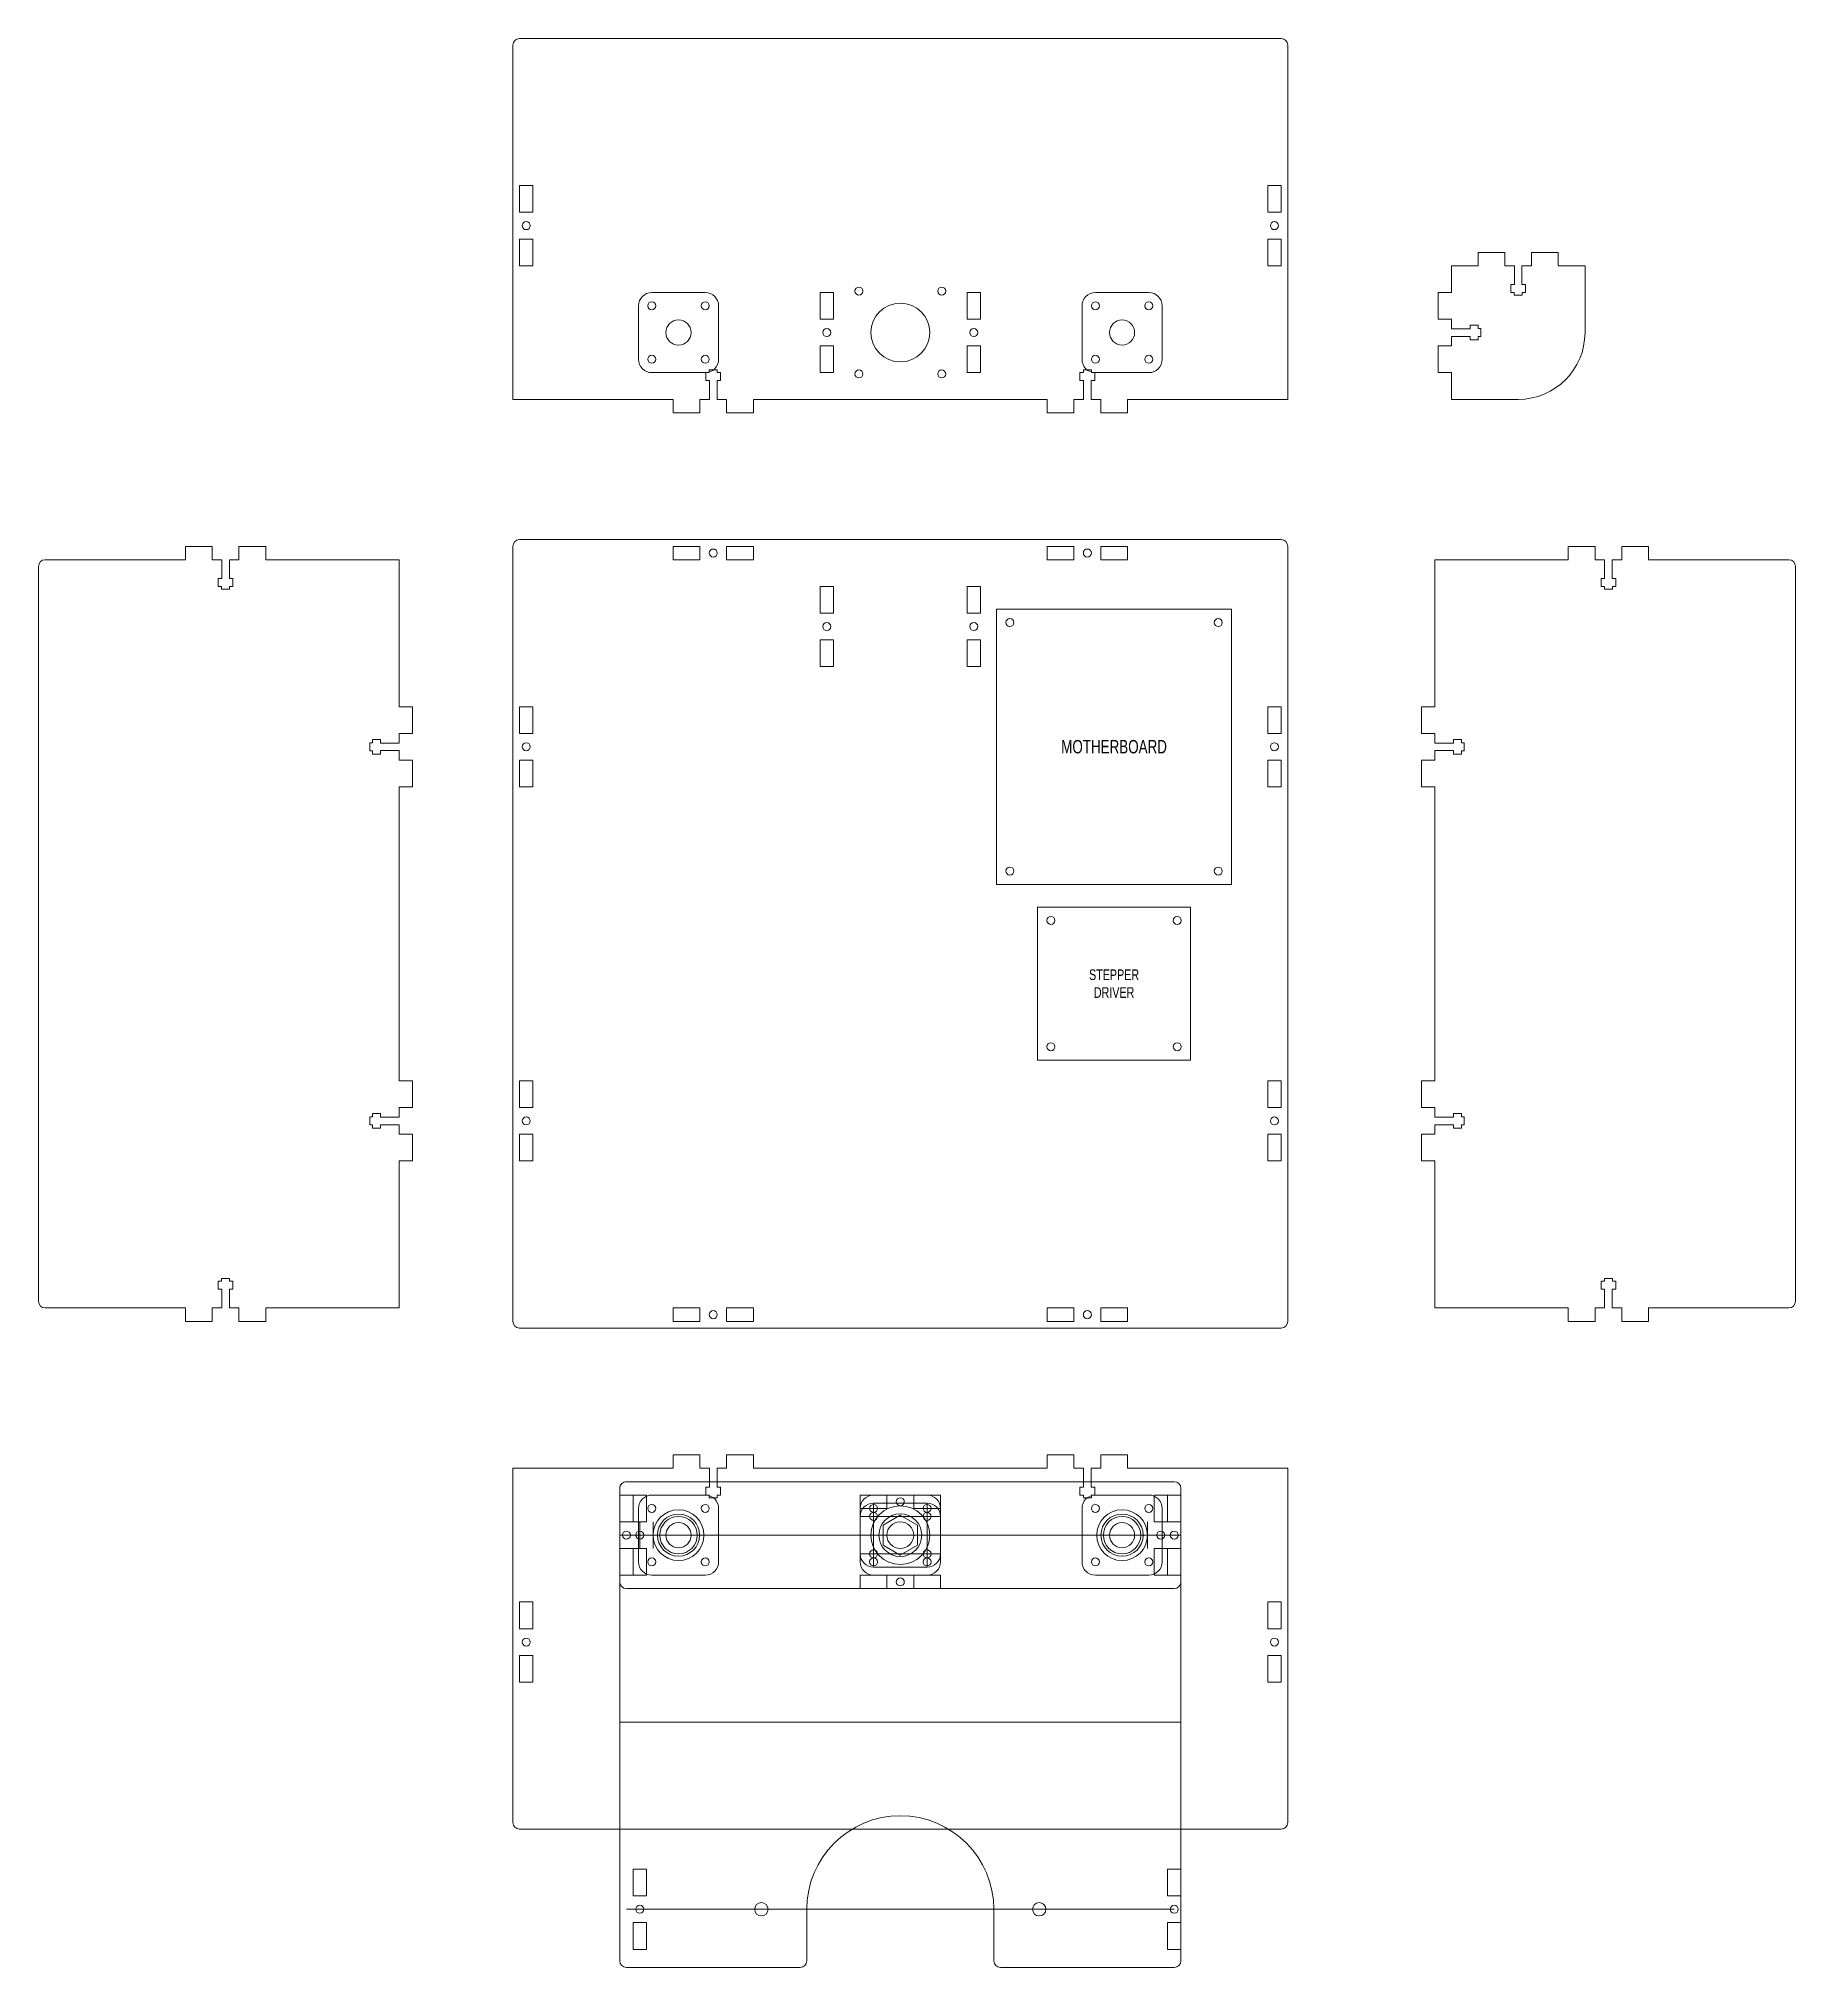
# Model space of a CAD drawing. Header units: millimetres. Extents: x -323 to 335, y -387 to 335.
import ezdxf

# ---------------------------------------------------------------- set-up
doc = ezdxf.new("R2010")
doc.units = ezdxf.units.MM
doc.layers.get('0').update_dxf_attribs({"linetype": 'CONTINUOUS', "lineweight": 25, "true_color": 0x000000})
for name, color, linetype, lineweight, true_color in [('Covers', 7, 'CONTINUOUS', 0, 0x000000), ('Etch', 1, 'CONTINUOUS', 0, 0xff0000), ('Test Rig', 7, 'CONTINUOUS', 0, 0x000000), ('Text', 1, 'CONTINUOUS', 0, 0xff0000), ('Top Layer', 7, 'CONTINUOUS', 0, 0x000000), ('Top Plate', 7, 'CONTINUOUS', 0, 0x000000), ('Z Stage', 3, 'CONTINUOUS', 0, 0x00ff00)]:
    doc.layers.add(name, color=color, linetype=linetype, lineweight=lineweight, true_color=true_color)
doc.styles.get("Standard").update_dxf_attribs({"font": 'txt', "width": 0.75})

# ---------------------------------------------------------------- blocks, each defined once
blk = doc.blocks.new('tgrips')
for p, q in [((-15, 5), (-5, 5)), ((-15, 0), (-15, 5)), ((-5, 5), (-5, 0)), ((-5, 0), (-1.42, 0)), ((-1.42, 0), (-1.42, -7)), ((1.4, -7), (1.4, 0)), ((1.4, 0), (5, 0)), ((5, 5), (15, 5)), ((5, 0), (5, 5)), ((15, 5), (15, 0)), ((-2.75, -7), (-2.75, -10)), ((-1.42, -7), (-2.75, -7)), ((2.75, -7), (1.4, -7)), ((2.75, -7), (2.75, -10)), ((-2.75, -10), (-1.5, -10)), ((-1.5, -10), (-1.5, -11)), ((-1.5, -11), (1.5, -11)), ((1.5, -10), (2.75, -10)), ((1.5, -11), (1.5, -10))]:
    blk.add_line(p, q)
blk = doc.blocks.new('tcutout')
for p, q in [((-15, 0), (-5, 0)), ((-15, -5), (-15, 0)), ((-5, 0), (-5, -5)), ((5, 0), (15, 0)), ((15, 0), (15, -5)), ((-15, -5), (-5, -5)), ((5, -5), (5, 0)), ((5, -5), (15, -5))]:
    blk.add_line(p, q)
blk.add_circle((0, -2.5), 1.5)

msp = doc.modelspace()

# ---------------------------------------------------------------- linework, layer by layer
at = {"layer": 'Covers'}
for p, q in [((-93, 240), (-73, 240)), ((73, 240), (93, 240)), ((-98, 215), (-98, 235)), ((-68, 215), (-68, 235)), ((68, 215), (68, 235)), ((98, 215), (98, 235)), ((-93, 210), (-73, 210)), ((73, 210), (93, 210)), ((-98, -235), (-98, -215)), ((-93, -210), (-73, -210)), ((-68, -235), (-68, -215)), ((-15, -235), (-15, -215)), ((-10, -210), (10, -210)), ((15, -235), (15, -215)), ((68, -235), (68, -215)), ((73, -210), (93, -210)), ((98, -235), (98, -215)), ((-93, -240), (-73, -240)), ((-10, -240), (10, -240)), ((73, -240), (93, -240))]:
    msp.add_line(p, q, dxfattribs=at)
for centre, radius in [((-93, 235), 1.5), ((-73, 235), 1.5), ((73, 235), 1.5), ((93, 235), 1.5), ((-93, 215), 1.5), ((-73, 215), 1.5), ((73, 215), 1.5), ((93, 215), 1.5), ((-93, -215), 1.5), ((-73, -215), 1.5), ((-10, -215), 1.5), ((10, -215), 1.5), ((73, -215), 1.5), ((93, -215), 1.5), ((0, -225), 8), ((-93, -235), 1.5), ((-73, -235), 1.5), ((-10, -235), 1.5), ((10, -235), 1.5), ((73, -235), 1.5), ((93, -235), 1.5)]:
    msp.add_circle(centre, radius, dxfattribs=at)
for centre, start, end in [((-93, 235), 90, 180), ((-73, 235), 0, 90), ((73, 235), 90, 180), ((93, 235), 0, 90), ((-93, 215), 180, 270), ((-73, 215), 270, 0), ((73, 215), 180, 270), ((93, 215), 270, 0), ((-93, -215), 90, 180), ((-73, -215), 0, 90), ((-10, -215), 90, 180), ((10, -215), 0, 90), ((73, -215), 90, 180), ((93, -215), 0, 90), ((-93, -235), 180, 270), ((-73, -235), 270, 0), ((-10, -235), 180, 270), ((10, -235), 270, 0), ((73, -235), 180, 270), ((93, -235), 270, 0)]:
    msp.add_arc(centre, 5, start, end, dxfattribs=at)
at = {"layer": 'Etch'}
for p, q in [((124, 121.5), (36, 121.5)), ((36, 121.5), (36, 18.5)), ((124, 121.5), (124, 18.5)), ((124, 18.5), (36, 18.5)), ((51.38, 10), (108.62, 10)), ((51.38, -47.24), (51.38, 10)), ((108.62, 10), (108.62, -47.24)), ((108.62, -47.24), (51.38, -47.24))]:
    msp.add_line(p, q, dxfattribs=at)
at = {"layer": 'Test Rig'}
for p, q in [((-145, 332.5), (-145, 200)), ((142.5, 335), (-142.5, 335)), ((145, 332.5), (145, 200)), ((206.25, 250), (206.25, 240)), ((206.25, 250), (216.25, 250)), ((246.25, 250), (256.25, 250)), ((256.25, 225), (256.25, 250)), ((206.25, 210), (206.25, 200)), ((-85, 200), (-145, 200)), ((-55, 200), (55, 200)), ((85, 200), (145, 200)), ((206.25, 200), (231.25, 200)), ((-145, 145), (-145, -145)), ((142.5, 147.5), (-142.5, 147.5)), ((145, -145), (145, 145)), ((-322.51, -137.5), (-322.51, 137.5)), ((-267.51, 140), (-320.01, 140)), ((-187.51, 140), (-237.51, 140)), ((-187.51, 85), (-187.51, 140)), ((200, 140), (250, 140)), ((200, 85), (200, 140)), ((280, 140), (332.5, 140)), ((335, -137.5), (335, 137.5)), ((-187.51, -55), (-187.51, 55)), ((200, -55), (200, 55)), ((-187.51, -85), (-187.51, -140)), ((200, -85), (200, -140)), ((-267.51, -140), (-320.01, -140)), ((-187.51, -140), (-237.51, -140)), ((200, -140), (250, -140)), ((280, -140), (332.5, -140)), ((-142.5, -147.5), (142.5, -147.5)), ((-145, -200), (-85, -200)), ((-145, -332.5), (-145, -200)), ((-55, -200), (55, -200)), ((85, -200), (145, -200)), ((145, -332.5), (145, -200)), ((142.5, -335), (-142.5, -335))]:
    msp.add_line(p, q, dxfattribs=at)
for centre, radius in [((-15.49, 240.5), 1.5), ((15.5, 240.5), 1.5), ((-93, 235), 1.5), ((-73, 235), 1.5), ((0, 225), 11), ((73, 235), 1.5), ((93, 235), 1.5), ((-83, 225), 4.7), ((83, 225), 4.7), ((-93, 215), 1.5), ((-73, 215), 1.5), ((-15.49, 209.5), 1.5), ((15.5, 209.5), 1.5), ((73, 215), 1.5), ((93, 215), 1.5), ((-93, -215), 1.5), ((-73, -215), 1.5), ((-10, -215), 1.5), ((0, -225), 11), ((10, -215), 1.5), ((73, -215), 1.5), ((93, -215), 1.5), ((-83, -225), 4.7), ((83, -225), 4.7), ((-93, -235), 1.5), ((-73, -235), 1.5), ((-10, -235), 1.5), ((10, -235), 1.5), ((73, -235), 1.5), ((93, -235), 1.5)]:
    msp.add_circle(centre, radius, dxfattribs=at)
for centre, radius, start, end in [((-142.5, 332.5), 2.5, 90, 180), ((142.5, 332.5), 2.5, 0, 90), ((231.25, 225), 25, 270, 0), ((-142.5, 145), 2.5, 90, 180), ((142.5, 145), 2.5, 0, 90), ((-320.01, 137.5), 2.5, 90, 180), ((332.5, 137.5), 2.5, 0, 90), ((-320.01, -137.5), 2.5, 180, 270), ((332.5, -137.5), 2.5, 270, 0), ((-142.5, -145), 2.5, 180, 270), ((142.5, -145), 2.5, 270, 0), ((-142.5, -332.5), 2.5, 180, 270), ((142.5, -332.5), 2.5, 270, 0)]:
    msp.add_arc(centre, radius, start, end, dxfattribs=at)
at = {"layer": 'Top Layer'}
for centre in [(56.38, 5), (103.62, 5), (56.38, -42.24), (103.62, -42.24)]:
    msp.add_circle(centre, 1.5, dxfattribs=at)
at = {"layer": 'Top Plate'}
for centre in [(41, 116.5), (119, 116.5), (41, 23.5), (119, 23.5)]:
    msp.add_circle(centre, 1.5, dxfattribs=at)
at = {"layer": 'Z Stage'}
for p, q in [((-105, -207.5), (-105, -242.5)), ((-105, -207.5), (-105, -384.26)), ((-102.5, -205), (102.5, -205)), ((-102.5, -205), (102.5, -205)), ((105, -207.5), (105, -242.5)), ((105, -384.26), (105, -207.5)), ((-105, -210), (-100, -210)), ((-105, -210), (-105, -220)), ((-100, -210), (-100, -220)), ((-100, -220), (-100, -210)), ((-100, -210), (-95, -210)), ((-95, -220), (-95, -210)), ((-15, -210), (-5, -210)), ((-15, -215), (-15, -210)), ((-15, -210), (-5, -210)), ((-15, -215), (-15, -210)), ((-15, -215), (-5, -215)), ((-15, -215), (-5, -215)), ((-10, -237), (-10, -213)), ((-10, -213), (10, -213)), ((-5, -210), (-5, -215)), ((-5, -210), (-5, -215)), ((5, -210), (15, -210)), ((5, -215), (5, -210)), ((5, -210), (15, -210)), ((5, -215), (5, -210)), ((5, -215), (15, -215)), ((5, -215), (15, -215)), ((10, -213), (10, -237)), ((15, -210), (15, -215)), ((15, -210), (15, -215)), ((95, -210), (100, -210)), ((95, -210), (95, -220)), ((100, -210), (100, -220)), ((100, -220), (100, -210)), ((100, -210), (105, -210)), ((105, -220), (105, -210)), ((-100, -220), (-105, -220)), ((-95, -220), (-100, -220)), ((-97.5, -220), (-97.5, -230)), ((-92.5, -220), (-92.5, -230)), ((-15, -218), (15, -218)), ((-15, -232), (-15, -218)), ((0, -217.52), (-6.47, -221.26)), ((-6.47, -221.26), (-6.47, -228.74)), ((6.48, -221.26), (0, -217.52)), ((6.48, -228.74), (6.48, -221.26)), ((15, -218), (15, -232)), ((92.5, -220), (92.5, -230)), ((100, -220), (95, -220)), ((105, -220), (100, -220)), ((-105, -225), (105, -225)), ((-105, -230), (-100, -230)), ((-105, -230), (-105, -240)), ((-100, -230), (-100, -240)), ((-100, -230), (-95, -230)), ((-100, -240), (-100, -230)), ((-95, -240), (-95, -230)), ((-6.47, -228.74), (0, -232.48)), ((0, -232.48), (6.48, -228.74)), ((95, -230), (100, -230)), ((95, -230), (95, -240)), ((100, -230), (100, -240)), ((100, -230), (105, -230)), ((100, -240), (100, -230)), ((105, -240), (105, -230)), ((15, -232), (-15, -232)), ((10, -237), (-10, -237)), ((-100, -240), (-105, -240)), ((-102.5, -245), (102.5, -245)), ((-95, -240), (-100, -240)), ((-15, -240), (-5, -240)), ((-15, -245), (-15, -240)), ((-15, -240), (-5, -240)), ((-15, -245), (-15, -240)), ((-15, -245), (-5, -245)), ((-15, -245), (-5, -245)), ((-5, -240), (-5, -245)), ((-5, -240), (-5, -245)), ((5, -240), (15, -240)), ((5, -245), (5, -240)), ((5, -240), (15, -240)), ((5, -245), (5, -240)), ((5, -245), (15, -245)), ((5, -245), (15, -245)), ((15, -240), (15, -245)), ((15, -240), (15, -245)), ((100, -240), (95, -240)), ((105, -240), (100, -240)), ((-105, -295), (105, -295)), ((-100, -360), (-100, -350)), ((-100, -350), (-95, -350)), ((-95, -360), (-95, -350)), ((100, -360), (100, -350)), ((100, -350), (105, -350)), ((105, -360), (105, -350)), ((-95, -360), (-100, -360)), ((105, -360), (100, -360)), ((-102.5, -365), (102.5, -365)), ((-35, -365), (-35, -384.26)), ((35, -365), (35, -365)), ((35, -365), (35, -384.26)), ((-100, -370), (-95, -370)), ((-100, -380), (-100, -370)), ((-95, -380), (-95, -370)), ((100, -370), (105, -370)), ((100, -380), (100, -370)), ((105, -380), (105, -370)), ((-95, -380), (-100, -380)), ((105, -380), (100, -380)), ((-102.5, -386.76), (-37.5, -386.76)), ((37.5, -386.76), (102.5, -386.76))]:
    msp.add_line(p, q, dxfattribs=at)
for centre, radius in [((-83, -225), 9.5), ((-10, -218), 1.5), ((-10, -218), 1.5), ((0, -212.5), 1.5), ((0, -212.5), 1.5), ((10, -218), 1.5), ((10, -218), 1.5), ((83, -225), 9.5), ((-102.5, -225), 1.5), ((-97.5, -225), 1.5), ((-83, -225), 7.9), ((-83, -225), 7), ((0, -225), 8), ((0, -225), 5), ((83, -225), 7.9), ((83, -225), 7), ((97.5, -225), 1.5), ((102.5, -225), 1.5), ((-10, -232), 1.5), ((-10, -232), 1.5), ((10, -232), 1.5), ((10, -232), 1.5), ((0, -242.5), 1.5), ((0, -242.5), 1.5), ((-97.5, -365), 1.5), ((-52, -365), 2.5), ((52, -365), 2.5), ((102.5, -365), 1.5)]:
    msp.add_circle(centre, radius, dxfattribs=at)
for centre, radius, start, end in [((-102.5, -207.5), 2.5, 90, 180), ((-102.5, -207.5), 2.5, 90, 180.00025), ((102.5, -207.5), 2.5, 0, 90), ((102.5, -207.5), 2.5, 360, 90), ((-10, -218), 5, 90, 180), ((10, -218), 5, 0, 90), ((-10, -232), 5, 180, 270), ((10, -232), 5, 270, 0), ((-102.5, -242.5), 2.5, 180, 270), ((102.5, -242.5), 2.5, 270, 0), ((0, -365), 35, 0, 180), ((-102.5, -384.26), 2.5, 180.00025, 270), ((-37.5, -384.26), 2.5, 270, 0), ((37.5, -384.26), 2.5, 180, 270), ((102.5, -384.26), 2.5, 270, 0)]:
    msp.add_arc(centre, radius, start, end, dxfattribs=at)

# ---------------------------------------------------------------- block references
at = {"layer": 'Test Rig'}
for name, p, rotation in [('tcutout', (-142.5, 265), 90), ('tcutout', (142.5, 265), -90), ('tcutout', (-25, 225), -90), ('tcutout', (25, 225), 90), ('tgrips', (206.25, 225), 90), ('tgrips', (-70, 200), 180), ('tgrips', (70, 200), 180), ('tcutout', (-70, 140), 180), ('tcutout', (70, 140), 180), ('tcutout', (-25, 115), -90), ('tcutout', (25, 115), 90), ('tcutout', (-142.5, 70), 90), ('tcutout', (142.5, 70), 270), ('tgrips', (200, 70), 90), ('tcutout', (-142.5, -70), 90), ('tcutout', (142.5, -70), 270), ('tgrips', (200, -70), 90), ('tgrips', (265, -140), 180), ('tcutout', (-70, -140), 360), ('tcutout', (70, -140), 360)]:
    msp.add_blockref(name, p, dxfattribs=dict(at, rotation=rotation))
for p in [(231.25, 250), (265, 140)]:
    msp.add_blockref('tgrips', p, dxfattribs=at)
at = {"layer": 'Test Rig', "yscale": -1}
for name, p, rotation in [('tgrips', (-252.51, 140), 180), ('tgrips', (-187.51, 70), 89.99999999999999), ('tgrips', (-187.51, -70), 89.99999999999999), ('tgrips', (-252.51, -140), 360), ('tgrips', (-70, -200), 180), ('tgrips', (70, -200), 180), ('tcutout', (-142.5, -265), 270), ('tcutout', (142.5, -265), 90.00000000000001)]:
    msp.add_blockref(name, p, dxfattribs=dict(at, rotation=rotation))

# ---------------------------------------------------------------- texts
at = {"layer": 'Etch', "insert": (80, -18.62), "char_height": 4, "width": 100, "attachment_point": 5}
msp.add_mtext('STEPPER\\PDRIVER', dxfattribs=at)
at = {"layer": 'Text', "insert": (80, 70), "char_height": 5, "width": 100, "attachment_point": 5}
msp.add_mtext('MOTHERBOARD', dxfattribs=at)

doc.saveas('drawing.dxf')
